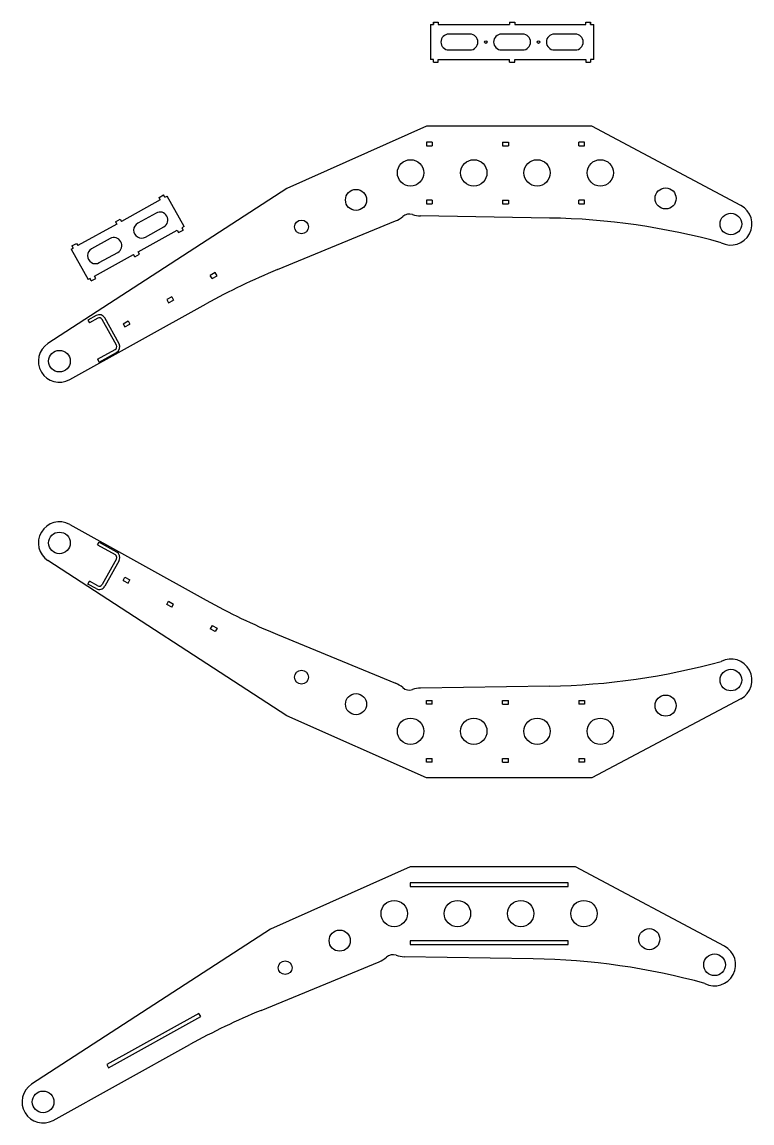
# Model space of a CAD drawing. Extents: x 0 to 2184, y -689 to 1399.
# Drawn here: x 799 to 2184, y -689 to 1399 of the extents above; entities that cross this region are included whole.
import ezdxf

# ---------------------------------------------------------------- set-up
doc = ezdxf.new("R2010")
doc.units = 0
doc.linetypes.add('SLD-CONTINUA', pattern=[0])
doc.layers.get('0').update_dxf_attribs({"linetype": 'CONTINUOUS'})
doc.layers.add('MARCADO', color=5, linetype='CONTINUOUS')

msp = doc.modelspace()

# ---------------------------------------------------------------- linework, layer by layer
at = {"color": 1, "linetype": 'SLD-CONTINUA'}
for p, q in [((1573.901701, 1393.669549), (1573.901701, 1327.66955)), ((1573.901701, 1393.669549), (1579.901699, 1393.669549)), ((1579.901699, 1393.669549), (1579.901699, 1398.66955)), ((1579.901699, 1398.66955), (1579.901699, 1393.669549)), ((1579.901699, 1398.66955), (1588.901699, 1398.66955)), ((1588.901699, 1398.66955), (1588.901699, 1393.669549)), ((1723.901703, 1398.66955), (1733.901703, 1398.66955)), ((1868.901707, 1393.669549), (1868.901707, 1398.66955)), ((1868.901707, 1398.66955), (1877.901707, 1398.66955)), ((1877.901707, 1398.66955), (1877.901707, 1393.669549)), ((1877.901707, 1393.669549), (1877.901707, 1398.66955)), ((1877.901707, 1393.669549), (1883.901704, 1393.669549)), ((1883.901704, 1327.66955), (1883.901704, 1393.669549)), ((1648.901704, 1375.669549), (1608.901705, 1375.669549)), ((1748.901702, 1375.669549), (1708.901703, 1375.669549)), ((1848.9017, 1375.669549), (1808.901701, 1375.669549)), ((1608.901705, 1345.66955), (1648.901704, 1345.66955)), ((1708.901703, 1345.66955), (1748.901702, 1345.66955)), ((1808.901701, 1345.66955), (1848.9017, 1345.66955)), ((1579.901699, 1327.66955), (1573.901701, 1327.66955)), ((1579.901699, 1322.669549), (1579.901699, 1327.66955)), ((1579.901699, 1322.669549), (1588.901699, 1322.669549)), ((1588.901699, 1322.669549), (1588.901699, 1327.66955)), ((1588.901699, 1327.669549), (1723.901703, 1327.669549)), ((1723.901703, 1322.669549), (1733.901703, 1322.669549)), ((1733.901703, 1327.669549), (1868.901707, 1327.669549)), ((1868.901707, 1327.66955), (1868.901707, 1322.669549)), ((1868.901707, 1322.669549), (1877.901707, 1322.669549)), ((1883.901704, 1327.66955), (1877.901707, 1327.66955)), ((1877.901707, 1327.66955), (1877.901707, 1322.669549)), ((1059.100548, 1065.795914), (1067.844931, 1070.64728)), ((1061.526232, 1061.423721), (1059.100548, 1065.795914)), ((1070.270615, 1066.275088), (1067.844931, 1070.64728)), ((1070.270615, 1066.275088), (1074.642805, 1068.70077)), ((1106.661825, 1010.98784), (1074.642805, 1068.70077)), ((1061.526231, 1061.423722), (987.636193, 1020.429672)), ((976.466126, 1019.950497), (985.210509, 1024.801864)), ((1053.644365, 1036.466234), (1018.666831, 1017.060766)), ((978.891809, 1015.578305), (905.001771, 974.584256)), ((1019.655215, 962.716741), (1093.545253, 1003.71079)), ((1033.220931, 990.827617), (1068.198465, 1010.233085)), ((1093.545253, 1003.710791), (1095.970937, 999.338599)), ((1095.970937, 999.338599), (1104.71532, 1004.189966)), ((1106.661825, 1010.98784), (1102.289636, 1008.562158)), ((1102.289636, 1008.562158), (1104.71532, 1004.189966)), ((966.200532, 987.952566), (931.222998, 968.547098)), ((892.759637, 967.792343), (896.257388, 969.732888)), ((892.759637, 967.792343), (924.778658, 910.079413)), ((893.831704, 974.105081), (902.576087, 978.956448)), ((893.831704, 974.105081), (896.257388, 969.732888)), ((902.576087, 978.956448), (905.001771, 974.584256)), ((945.777098, 942.313949), (980.754632, 961.719417)), ((937.020793, 916.871325), (1010.910831, 957.865374)), ((1013.336515, 953.493182), (1022.080898, 958.344549)), ((928.276409, 912.019959), (924.778658, 910.079413)), ((930.702093, 907.647766), (928.276409, 912.019959)), ((930.702093, 907.647766), (939.446476, 912.499133)), ((939.446476, 912.499133), (937.020793, 916.871325))]:
    msp.add_line(p, q, dxfattribs=at)
for p, q in [((1588.901699, 1393.669549), (1723.901703, 1393.669549)), ((1723.901703, 1398.66955), (1723.901703, 1393.66955)), ((1733.901703, 1398.66955), (1733.901703, 1393.66955)), ((1733.901703, 1393.66955), (1868.901707, 1393.66955)), ((1723.901703, 1322.669549), (1723.901703, 1327.669549)), ((1733.901703, 1322.669549), (1733.901703, 1327.669549)), ((1710.745581, 1171.118417), (1710.745582, 1164.118413)), ((1710.745581, 1171.118417), (1721.745581, 1171.118417)), ((1721.745581, 1171.118417), (1721.745582, 1164.118414)), ((1566.245577, 1164.118406), (1577.245577, 1164.118429)), ((1855.245555, 1164.118492), (1866.245555, 1164.118421)), ((1566.245598, 1054.118425), (1577.245598, 1054.118448)), ((1710.745602, 1061.118436), (1721.745602, 1061.118437)), ((1710.745602, 1061.118436), (1710.745603, 1054.118433)), ((1721.745602, 1061.118437), (1721.745603, 1054.118433)), ((1855.245576, 1054.118512), (1866.245576, 1054.11844)), ((1159.667585, 911.954083), (1169.288414, 917.286968)), ((1083.243204, 877.594784), (1073.62238, 872.261891)), ((1083.243204, 877.594784), (1086.636861, 871.472446)), ((1073.62238, 872.261891), (1077.016038, 866.139552)), ((1077.016038, 866.139552), (1086.636861, 871.472446)), ((990.97082, 826.44737), (1000.591639, 831.780272)), ((990.97082, 339.827703), (1000.591639, 334.494801)), ((1073.62238, 294.013182), (1077.016038, 300.135521)), ((1083.243204, 288.680289), (1073.62238, 294.013182)), ((1077.016038, 300.135521), (1086.636861, 294.802627)), ((1083.243204, 288.680289), (1086.636861, 294.802627)), ((1159.667585, 254.32099), (1169.288414, 248.988105)), ((1566.245598, 112.156647), (1577.245598, 112.156625)), ((1710.745602, 105.156637), (1710.745603, 112.15664)), ((1710.745602, 105.156637), (1721.745602, 105.156636)), ((1721.745602, 105.156636), (1721.745603, 112.15664)), ((1855.245576, 112.156561), (1866.245576, 112.156633)), ((1566.245577, 2.156667), (1577.245577, 2.156644)), ((1710.745581, -4.843344), (1710.745582, 2.15666)), ((1721.745581, -4.843344), (1721.745582, 2.156659)), ((1855.245555, 2.156581), (1866.245555, 2.156652)), ((1710.745581, -4.843344), (1721.745581, -4.843344))]:
    msp.add_line(p, q)
at = {"color": 7, "linetype": 'SLD-CONTINUA'}
for p, q in [((1566.2456, 1201.118434), (1301.317425, 1083.164779)), ((1880.179553, 1201.118434), (1566.2456, 1201.118434)), ((2162.722789, 1050.88756), (1880.179553, 1201.118434)), ((1577.245562, 1171.118408), (1566.245562, 1171.118407)), ((1566.245618, 1171.118434), (1566.245577, 1164.118406)), ((1577.245562, 1171.11843), (1577.245577, 1164.118429)), ((1855.245555, 1164.118492), (1855.2456, 1171.118498)), ((1866.2456, 1171.118427), (1855.2456, 1171.118426)), ((1866.245609, 1164.118455), (1866.245656, 1171.118453)), ((1710.745582, 1164.118413), (1721.745582, 1164.118414)), ((1301.317425, 1083.164779), (848.435337, 789.059666)), ((1566.245583, 1061.118427), (1566.245598, 1054.118425)), ((1577.245583, 1061.118427), (1566.245583, 1061.118427)), ((1577.245583, 1061.118449), (1577.245598, 1054.118448)), ((1710.745603, 1054.118433), (1721.745603, 1054.118433)), ((1855.245576, 1054.118512), (1855.245621, 1061.118517)), ((1866.245621, 1061.118446), (1855.245621, 1061.118445)), ((1866.245576, 1054.11844), (1866.245621, 1061.118446)), ((1799.878273, 1026.949489), (1555.383632, 1030.891716)), ((1283.669574, 929.0865), (1507.700387, 1021.394547)), ((1165.894764, 923.409305), (1156.273947, 918.076398)), ((1169.288414, 917.286968), (1165.894764, 923.409305)), ((1159.667585, 911.954083), (1156.273936, 918.076419)), ((889.613289, 720.528057), (1148.667217, 864.124015)), ((990.97082, 826.44737), (994.364485, 820.325029)), ((994.364485, 820.325029), (1003.985302, 825.657936)), ((1000.591639, 831.780272), (1003.985304, 825.657931)), ((889.613289, 445.747016), (1148.667217, 302.151058)), ((1301.317425, 83.110294), (848.435337, 377.215407)), ((990.97082, 339.827703), (994.364485, 345.950044)), ((994.364485, 345.950044), (1003.985302, 340.617137)), ((1000.591639, 334.494801), (1003.985304, 340.617142)), ((1159.667585, 254.32099), (1156.273936, 248.198654)), ((1165.894764, 242.865768), (1156.273947, 248.198675)), ((1169.288414, 248.988105), (1165.894764, 242.865768)), ((1283.669574, 237.188573), (1507.700387, 144.880526)), ((1799.878273, 139.325584), (1555.383632, 135.383357)), ((1566.245583, 105.156646), (1566.245598, 112.156647)), ((1577.245583, 105.156646), (1566.245583, 105.156646)), ((1577.245583, 105.156624), (1577.245598, 112.156625)), ((1710.745603, 112.15664), (1721.745603, 112.15664)), ((1855.245576, 112.156561), (1855.245621, 105.156556)), ((1866.245621, 105.156627), (1855.245621, 105.156628)), ((1866.245576, 112.156633), (1866.245621, 105.156627)), ((2162.722789, 115.387513), (1880.179553, -34.843361)), ((1566.2456, -34.843361), (1301.317425, 83.110294)), ((1566.245618, -4.843361), (1566.245577, 2.156667)), ((1577.245562, -4.843357), (1577.245577, 2.156644)), ((1710.745582, 2.15666), (1721.745582, 2.156659)), ((1855.245555, 2.156581), (1855.2456, -4.843425)), ((1866.245609, 2.156618), (1866.245656, -4.84338)), ((1577.245562, -4.843335), (1566.245562, -4.843334)), ((1866.2456, -4.843354), (1855.2456, -4.843353)), ((1880.179553, -34.843361), (1566.2456, -34.843361)), ((1535.2384, -203.631156), (1270.310226, -321.584811)), ((1849.172354, -203.631156), (1535.2384, -203.631156)), ((2131.71559, -353.86203), (1849.172354, -203.631156)), ((1535.238418, -233.631156), (1535.238377, -240.631184)), ((1535.238377, -240.631184), (1835.238409, -240.631135)), ((1835.238456, -233.631137), (1535.238418, -233.631156)), ((1835.238409, -240.631135), (1835.238456, -233.631137)), ((1270.310226, -321.584811), (817.428138, -615.689924)), ((1835.238422, -343.631144), (1535.238384, -343.631163)), ((1535.238384, -343.631163), (1535.238398, -350.631164)), ((1535.238398, -350.631164), (1835.238376, -350.63115)), ((1835.238376, -350.63115), (1835.238422, -343.631144)), ((1768.871074, -377.800101), (1524.376432, -373.857874)), ((1252.662374, -475.66309), (1476.693188, -383.355043)), ((1134.887564, -481.340285), (959.96362, -578.30222)), ((963.357286, -584.424561), (1138.281214, -487.462622)), ((1138.281214, -487.462622), (1134.887564, -481.340285)), ((858.606089, -684.221533), (1117.660017, -540.625575)), ((959.96362, -578.30222), (963.357286, -584.424561))]:
    msp.add_line(p, q, dxfattribs=at)
at = {"color": 1}
for p, q in [((985.210509, 1024.801864), (987.636193, 1020.429672)), ((976.466126, 1019.950497), (978.891809, 1015.578305)), ((1022.080898, 958.344549), (1019.655215, 962.716741)), ((1013.336515, 953.493182), (1010.910831, 957.865374))]:
    msp.add_line(p, q, dxfattribs=at)
at = {"color": 1, "linetype": 'SLD-CONTINUA'}
for centre in [(1678.901703, 1360.66955), (1778.901703, 1360.66955)]:
    msp.add_circle(centre, 2.5, dxfattribs=at)
at = {"color": 7, "linetype": 'SLD-CONTINUA'}
for centre, radius in [((1536.245603, 1112.618422), 25), ((1656.245603, 1112.618431), 25), ((1776.245603, 1112.61844), 25), ((1896.245603, 1112.618449), 25), ((1432.820915, 1061.328176), 20), ((2020.094785, 1064.094056), 20), ((1432.820915, 104.946897), 20), ((2020.094785, 102.181017), 20), ((1536.245603, 53.656651), 25), ((1656.245603, 53.656642), 25), ((1776.245603, 53.656633), 25), ((1896.245603, 53.656624), 25), ((1505.238403, -292.131168), 25), ((1625.238403, -292.131159), 25), ((1745.238403, -292.13115), 25), ((1865.238403, -292.131141), 25), ((1401.813716, -343.421414), 20), ((1989.087586, -340.655534), 20)]:
    msp.add_circle(centre, radius, dxfattribs=at)
for centre, radius in [((2143.943968, 1015.569663), 20.5), ((1329.396228, 1010.037929), 13), ((870.220901, 755.512845), 20.5), ((870.220901, 410.762228), 20.5), ((1329.396228, 156.237144), 13), ((2143.943968, 150.70541), 20.5), ((2112.936768, -389.179927), 20.5), ((1298.389029, -394.711661), 13), ((839.213701, -649.236745), 20.5)]:
    msp.add_circle(centre, radius)
at = {"color": 1, "linetype": 'SLD-CONTINUA'}
for centre, start, end in [((1608.901703, 1360.66955), 90, 270), ((1648.901703, 1360.66955), 270, 90), ((1708.901703, 1360.66955), 90, 270), ((1748.901703, 1360.66955), 270, 90), ((1808.901703, 1360.66955), 90, 270), ((1848.901703, 1360.66955), 270, 90), ((1060.921415, 1023.349659), 299.021427941, 119.021427941), ((1025.943881, 1003.944192), 119.021427941, 299.021427941), ((973.477581, 974.835991), 299.021427941, 119.021427941), ((938.500048, 955.430524), 119.021427941, 299.021427941)]:
    msp.add_arc(centre, 15, start, end, dxfattribs=at)
at = {"color": 7, "linetype": 'SLD-CONTINUA'}
for centre, radius, start, end in [((2143.943968, 1015.569663), 40, 242.594495687, 62.000004248), ((1488.652332, 1067.624087), 50, 292.393265282, 311.025930366), ((1533.943968, 1015.569618), 19, 71.191747959, 131.025930366), ((1556.189708, 1080.885214), 50, 251.191747959, 269.076243735), ((1778.919794, -272.88156), 1300, 74.536454655, 89.076243735), ((1778.919794, -272.88156), 1300, 112.393265282, 119.000004248), ((870.220901, 755.512845), 40, 123.000004248, 299.000004248), ((870.220901, 410.762228), 40, 60.999995752, 236.999995752), ((1778.919794, 1439.156633), 1300, 240.999995752, 247.606734718), ((2143.943968, 150.70541), 40, 297.999995752, 117.405504313), ((1778.919794, 1439.156633), 1300, 270.923756265, 285.463545345), ((1488.652332, 98.650986), 50, 48.974069634, 67.606734718), ((1533.943968, 150.705455), 19, 228.974069634, 288.808252041), ((1556.189708, 85.389859), 50, 90.923756265, 108.808252041), ((2112.936768, -389.179927), 40, 242.594495687, 62.000004248), ((1457.645132, -337.125503), 50, 292.393265282, 311.025930366), ((1502.936768, -389.179972), 19, 71.191747959, 131.025930366), ((1525.182509, -323.864376), 50, 251.191747959, 269.076243735), ((1747.912594, -1677.63115), 1300, 74.536454655, 89.076243735), ((1747.912594, -1677.63115), 1300, 112.393265282, 119.000004248), ((839.213701, -649.236745), 40, 123.000004248, 299.000004248)]:
    msp.add_arc(centre, radius, start, end, dxfattribs=at)
at = {"layer": 'MARCADO', "color": 5, "linetype": 'SLD-CONTINUA'}
for p, q in [((939.944723, 842.182268), (924.201565, 833.455691)), ((942.853576, 836.93455), (927.110426, 828.207975)), ((983.407213, 788.525847), (956.257871, 837.504548)), ((924.201565, 833.455691), (927.110426, 828.207975)), ((978.159496, 785.616989), (951.010154, 834.595691)), ((942.585092, 759.037645), (975.820641, 777.460413)), ((942.585092, 759.037645), (945.493946, 753.789926)), ((945.493946, 753.789926), (978.729494, 772.212694)), ((942.585092, 407.237428), (945.493946, 412.485147)), ((942.585092, 407.237428), (975.820641, 388.81466)), ((945.493946, 412.485147), (978.729494, 394.062379)), ((978.159496, 380.658084), (951.010154, 331.679382)), ((983.407213, 377.749226), (956.257871, 328.770525)), ((924.201565, 332.819381), (927.110426, 338.067098)), ((942.853576, 329.340523), (927.110426, 338.067098)), ((939.944723, 324.092805), (924.201565, 332.819381))]:
    msp.add_line(p, q, dxfattribs=at)
for centre, radius, start, end in [((945.762437, 831.686832), 12, 29.000004248, 119.000004248), ((945.762437, 831.686832), 6, 29.000004248, 119.000004248), ((972.911779, 782.708131), 6, 299.000004248, 29.000004248), ((972.911779, 782.708131), 12, 299.000004248, 29.000004248), ((972.911779, 383.566942), 6, 330.999995752, 60.999995752), ((972.911779, 383.566942), 12, 330.999995752, 60.999995752), ((945.762437, 334.588241), 12, 240.999995752, 330.999995752), ((945.762437, 334.588241), 6, 240.999995752, 330.999995752)]:
    msp.add_arc(centre, radius, start, end, dxfattribs=at)

doc.saveas('drawing.dxf')
